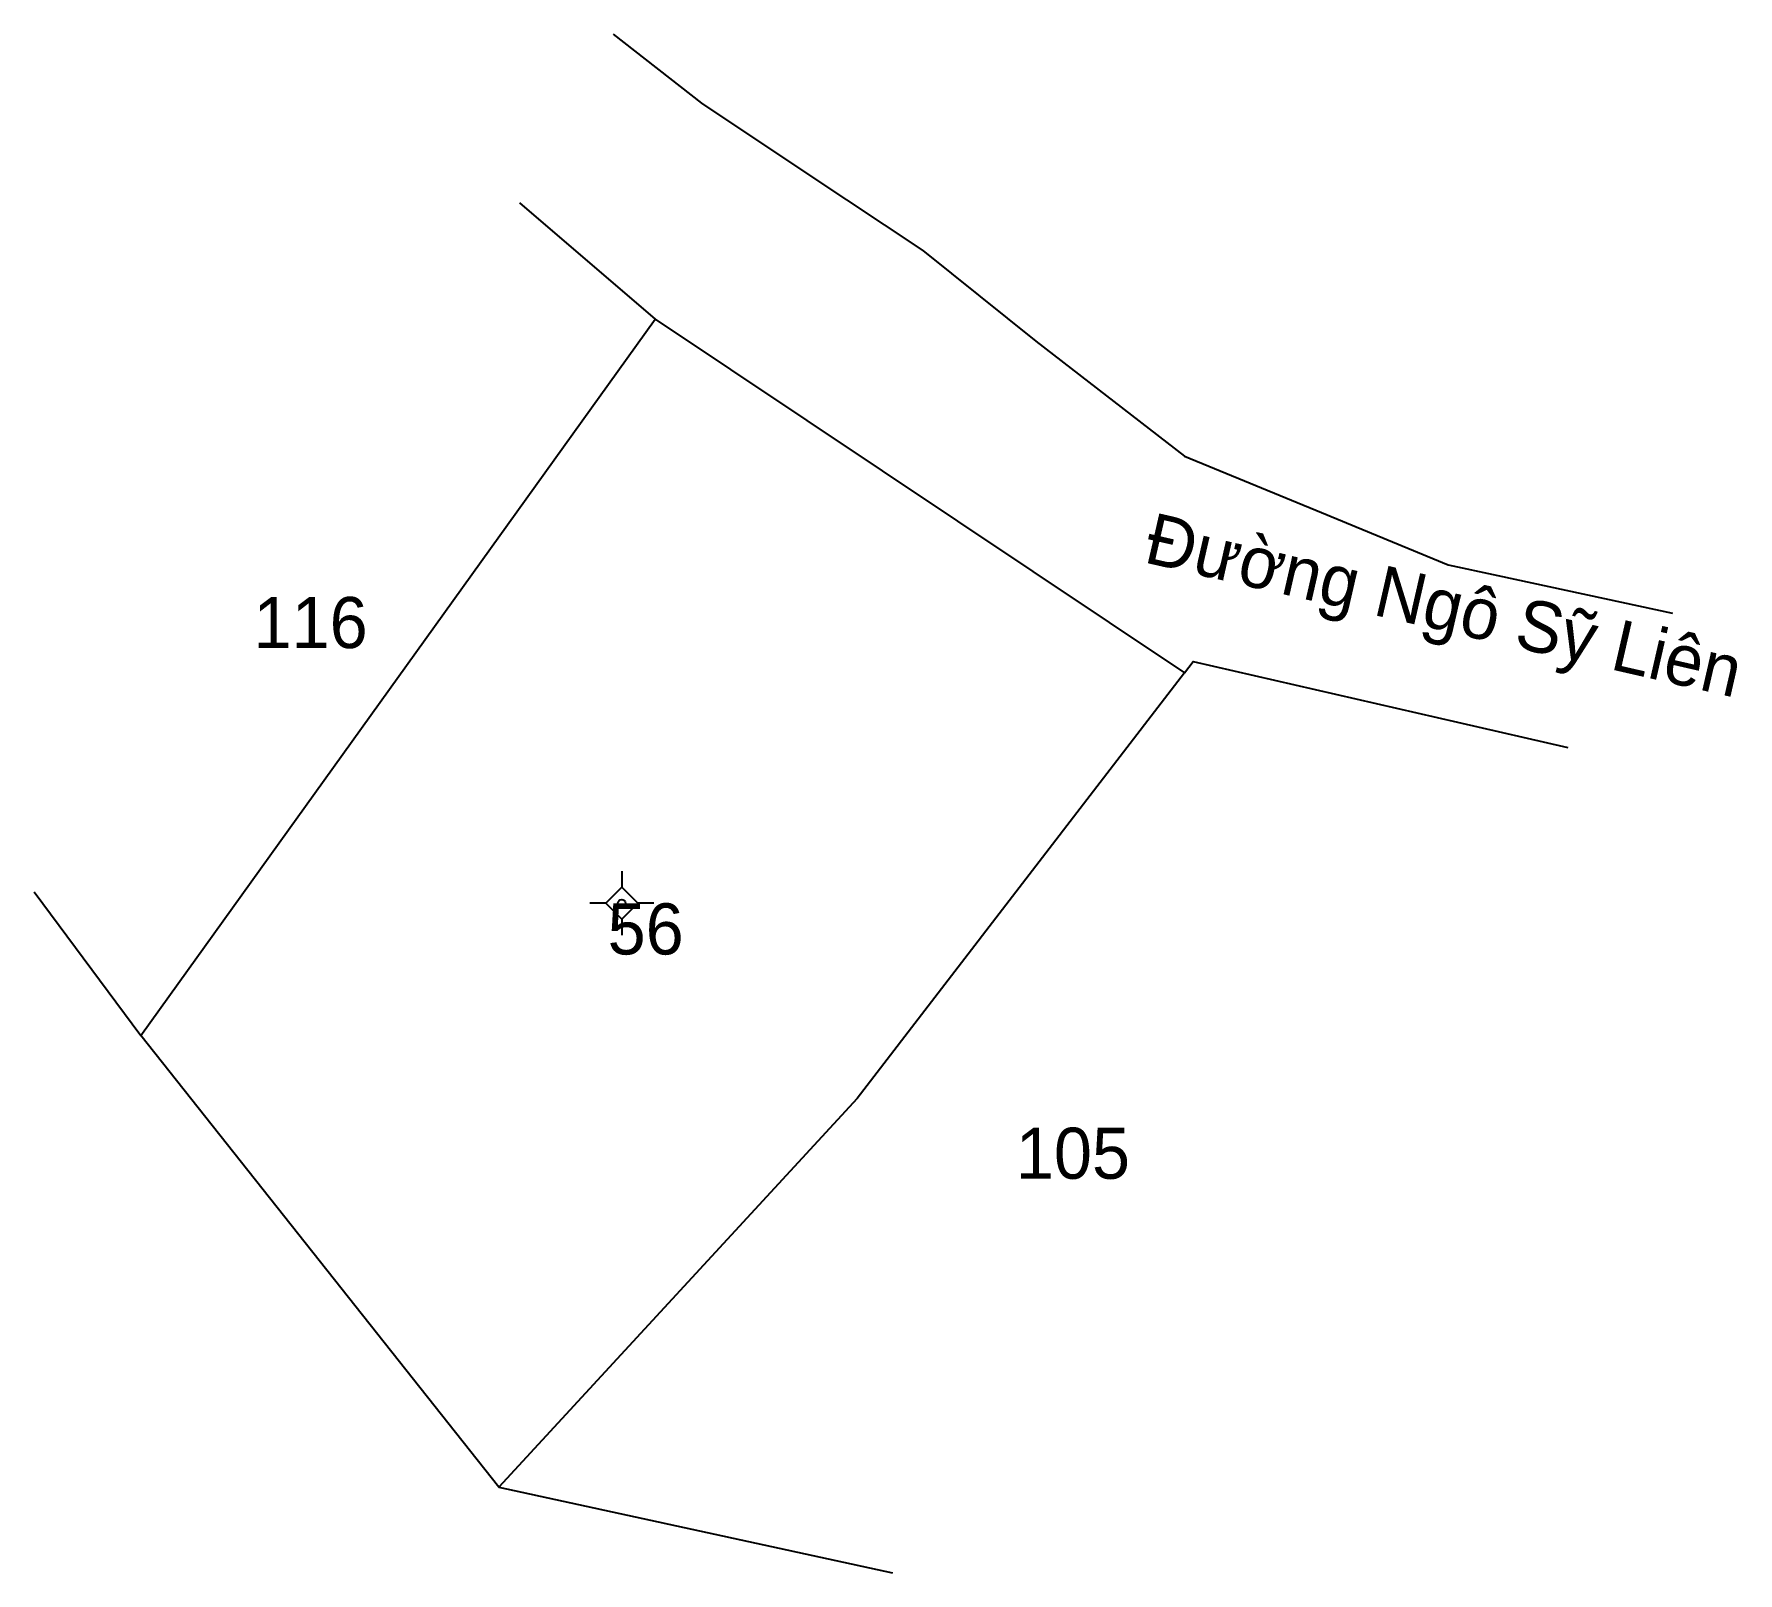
# Model space of a CAD drawing. Extents: x 552368.1 to 552434.7, y 1838853.5 to 1838913.7.
import ezdxf

# ---------------------------------------------------------------- set-up
doc = ezdxf.new("R2010")
doc.units = 0
for name, color, linetype in [('Level 10', 7, 'Continuous'), ('Level 11', 7, 'Continuous'), ('Level 13', 7, 'Continuous'), ('Level 15', 7, 'Continuous'), ('Level 16', 7, 'Continuous'), ('Level 28', 7, 'Continuous')]:
    doc.layers.add(name, color=color, linetype=linetype)

msp = doc.modelspace()

# ---------------------------------------------------------------- linework, layer by layer
at = {"layer": 'Level 10'}
msp.add_lwpolyline([(552413.061, 1838888.729), (552400.26, 1838872.08), (552386.24, 1838856.88), (552372.24, 1838874.545), (552392.362, 1838902.563), (552413.061, 1838888.729)], dxfattribs=at)
at = {"layer": 'Level 11'}
for p, q in [((552391.05, 1838880.97), (552391.05, 1838880.345)), ((552391.05, 1838880.345), (552390.425, 1838879.72)), ((552391.675, 1838879.72), (552391.05, 1838880.345)), ((552390.425, 1838879.72), (552389.8, 1838879.72)), ((552390.425, 1838879.72), (552391.05, 1838879.095)), ((552391.05, 1838879.095), (552391.675, 1838879.72)), ((552392.3, 1838879.72), (552391.675, 1838879.72)), ((552391.05, 1838879.095), (552391.05, 1838878.47))]:
    msp.add_line(p, q, dxfattribs=at)
msp.add_circle((552391.05, 1838879.72), 0.15, dxfattribs=at)
at = {"layer": 'Level 16'}
for p, q in [((552390.712, 1838913.717), (552394.17, 1838911.01)), ((552394.17, 1838911.01), (552398.33, 1838908.24)), ((552398.33, 1838908.24), (552402.82, 1838905.25)), ((552387.046, 1838907.117), (552392.362, 1838902.563)), ((552402.82, 1838905.25), (552407.243, 1838901.701)), ((552425.303, 1838892.541), (552432.138, 1838891.059)), ((552423.73, 1838886.8), (552428.043, 1838885.808)), ((552368.069, 1838880.166), (552372.24, 1838874.545)), ((552386.24, 1838856.88), (552401.638, 1838853.523))]:
    msp.add_line(p, q, dxfattribs=at)
for points in [[(552407.243, 1838901.701), (552413.05, 1838897.2), (552418.409, 1838894.998)], [(552418.409, 1838894.998), (552423.37, 1838892.96), (552425.303, 1838892.541)], [(552413.061, 1838888.729), (552413.4, 1838889.17), (552423.73, 1838886.8)]]:
    msp.add_lwpolyline(points, dxfattribs=at)

# ---------------------------------------------------------------- texts
at = {"layer": 'Level 13'}
for s, p in [('116', (552376.652, 1838889.699)), ('105', (552406.462, 1838868.941))]:
    msp.add_text(s, height=2, dxfattribs=at).set_placement(p)
at = {"layer": 'Level 15'}
msp.add_text('56', height=2, dxfattribs=at).set_placement((552390.497, 1838877.715))
at = {"layer": 'Level 28'}
msp.add_text('Đường Ngô Sỹ Liên', height=2, rotation=347.08979, dxfattribs=at).set_placement((552411.41, 1838893.066))

doc.saveas('drawing.dxf')
